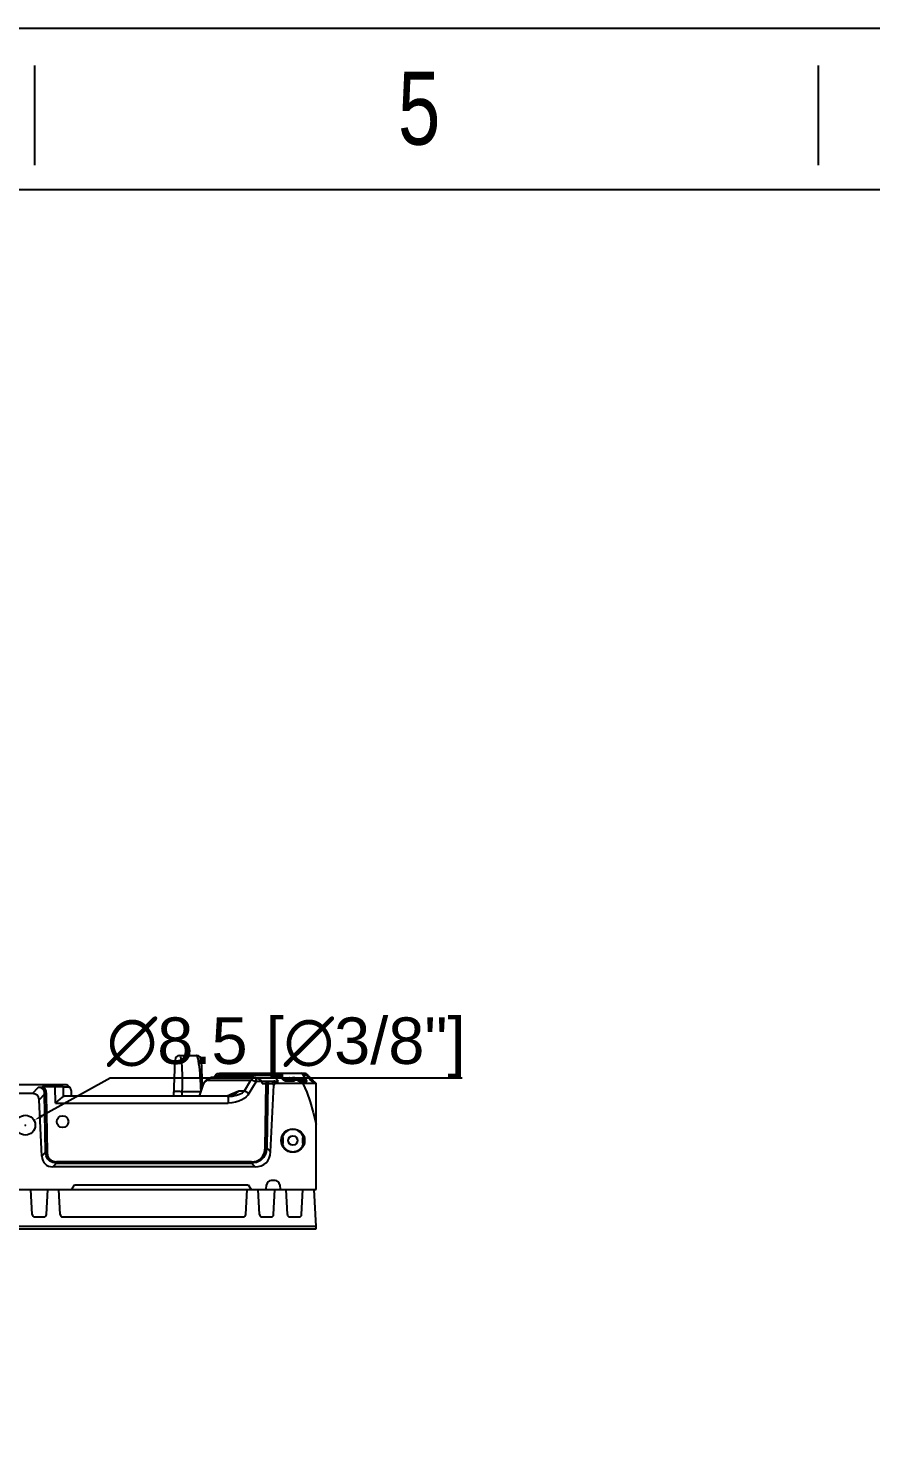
# Model space of a CAD drawing. Header units: millimetres. Extents: x -3132 to 28633, y 682 to 5849.
# Drawn here: x 6297 to 6659, y 2858 to 3462 of the extents above; entities that cross this region are included whole.
import ezdxf

# ---------------------------------------------------------------- set-up
doc = ezdxf.new("R2010")
doc.units = ezdxf.units.MM
doc.styles.add('CKSTANDARD', font='arial.ttf')
doc.styles.add('Roamns', font='romans.shx')
doc.styles.get("Standard").update_dxf_attribs({"font": 'arial.ttf'})
doc.dimstyles.new('ISO-20', dxfattribs={"dimtxt": 20, "dimasz": 4, "dimexe": 1, "dimexo": 0.2, "dimgap": 0, "dimtad": 1, "dimtoh": 1, "dimdec": 1, "dimzin": 9, "dimdsep": 46, "dimtxsty": 'Standard', "dimblk": '_FILLED', "dimcen": 0.2, "dimclrd": 256, "dimclre": 256, "dimclrt": 256, "dimadec": 1, "dimazin": 2, "dimtfac": 1, "dimtdec": 1, "dimtofl": 0, "dimtmove": 0, "dimatfit": 3, "dimldrblk": '_FILLED', "dimfxl": 1, "dimtolj": 1, "dimtzin": 0, "dimarcsym": 0})

# ---------------------------------------------------------------- blocks, each defined once
blk = doc.blocks.new('standard template')
for p, q in [((12589.2, 30728.2), (12589.2, 30325.4)), ((15760.9, 30728.2), (15760.9, 30325.4))]:
    blk.add_line(p, q)
blk.add_lwpolyline([(37962.6, 4700.3), (-97.5, 4700.3), (-97.5, 30879.2), (37962.6, 30879.2)], close=True)
at = {"color": 7}
blk.add_lwpolyline([(456.3, 6673.6), (456.3, 5963.9), (456.3, 5254.1), (456.3, 30225.9), (37408.8, 30225.9), (37408.8, 5254.1)], dxfattribs=at)
at = {"style": 'CKSTANDARD', "width": 0.75}
blk.add_text('5', height=294.8, dxfattribs=at).set_placement((14059.7, 30407.9))
at = {"style": 'Roamns'}
for tag, p in [('PAGE_NAME', (27466, 7593.7)), ('PROJECT_NAME', (27466, 6883.9)), ('DRAWN_NAME', (27466, 6174.1)), ('VERSION', (34241, 6174.1)), ('SELECT_DATA', (27466, 5464.4)), ('PAGE_NUMBER', (34241, 5464.4))]:
    blk.add_attdef(tag, p, '', height=284.5, dxfattribs=at)
blk = doc.blocks.new('_FILLED')
at = {"color": 0, "linetype": 'ByBlock'}
blk.add_solid([(0, 0), (-1, 0.15), (-1, -0.15)], dxfattribs=at)
blk = doc.blocks.new('*D17')
at = {"lineweight": -2, "transparency": 16777216}
for p, q in [((6332.18, 3011.16), (6302.97, 2995.02)), ((6483.58, 3011.16), (6332.18, 3011.16)), ((6295.55, 2991.03), (6295.95, 2991.03)), ((6295.75, 2990.83), (6295.75, 2991.23))]:
    blk.add_line(p, q, dxfattribs=at)
at = {"layer": 'Defpoints', "color": 0, "transparency": 16777216}
for p in [(6292.03, 2988.97), (6299.47, 2993.08)]:
    blk.add_point(p, dxfattribs=at)
at = {"lineweight": -2, "transparency": 16777216, "xscale": 4, "yscale": 4, "zscale": 4, "rotation": 208.9249537692261}
blk.add_blockref('_FILLED', (6299.47, 2993.08), dxfattribs=at)
at = {"transparency": 16777216, "insert": (6407.88, 3024.3), "char_height": 20, "attachment_point": 5}
blk.add_mtext('\\A1;∅8.5 [∅3/8"]', dxfattribs=at)

msp = doc.modelspace()

# ---------------------------------------------------------------- linework, layer by layer
at = {"linetype": 'Continuous'}
for p, q in [((6359.572, 3003.428), (6360.116, 3018.998)), ((6362.115, 3020.928), (6369.379, 3020.928)), ((6362.772, 3018.649), (6362.886, 3017.492)), ((6371.378, 3018.998), (6371.785, 3007.332)), ((6370.534, 3016.144), (6370.366, 3017.443)), ((6371.042, 3010.199), (6370.939, 3011.751)), ((6378.862, 3012.428), (6379.228, 3013.428)), ((6402.122, 3012.428), (6378.862, 3012.428)), ((6379.228, 3013.428), (6415.895, 3013.428)), ((6402.472, 3012.091), (6404.955, 3012.091)), ((6404.582, 3009.928), (6402.472, 3012.091)), ((6404.955, 3012.091), (6406.772, 3010.4)), ((6415.115, 3012.674), (6416.585, 3012.674)), ((6415.627, 3011.917), (6415.115, 3012.674)), ((6416.312, 3010.9), (6415.627, 3011.917)), ((6419.677, 3009.998), (6417.584, 3012.091)), ((6278.079, 3008.428), (6313.415, 3008.428)), ((6298.742, 3004.594), (6301.26, 3007.148)), ((6308.511, 3007.429), (6303.063, 3007.429)), ((6308.511, 3008.428), (6308.511, 3007.429)), ((6308.651, 3000.533), (6308.511, 3007.429)), ((6311.077, 3008.428), (6311.973, 3007.429)), ((6311.973, 3007.429), (6314.311, 3007.429)), ((6311.973, 3007.429), (6312.057, 3003.289)), ((6314.311, 3007.429), (6313.415, 3008.428)), ((6314.07, 3007.982), (6313.836, 3008.223)), ((6314.07, 3007.982), (6314.878, 3007.175)), ((6372.092, 3008.227), (6370.447, 3003.428)), ((6371.13, 3008.629), (6371.042, 3010.199)), ((6371.204, 3007.055), (6371.13, 3008.629)), ((6371.253, 3005.78), (6371.204, 3007.055)), ((6372.502, 3009.072), (6372.092, 3008.227)), ((6375.529, 3011.455), (6374.367, 3010.393)), ((6374.367, 3010.393), (6392.691, 3010.393)), ((6393.852, 3011.455), (6375.529, 3011.455)), ((6387.514, 3005.787), (6389.92, 3005.787)), ((6389.92, 3005.787), (6392.691, 3010.393)), ((6394.906, 3009.734), (6391.855, 3004.66)), ((6392.691, 3010.393), (6393.852, 3011.455)), ((6394.181, 3011.427), (6393.852, 3011.455)), ((6394.906, 3009.734), (6394.075, 3009.986)), ((6394.407, 3011.377), (6394.181, 3011.427)), ((6396.803, 3010.435), (6394.906, 3011.201)), ((6394.906, 3009.734), (6394.906, 3011.201)), ((6397.546, 3009.734), (6394.906, 3009.734)), ((6396.803, 3010.435), (6397.546, 3009.734)), ((6397.34, 3009.928), (6404.582, 3009.928)), ((6397.592, 3008.963), (6397.546, 3009.734)), ((6397.592, 3008.963), (6399.226, 3008.963)), ((6398.825, 2981.246), (6399.226, 3008.963)), ((6399.226, 3009.928), (6399.226, 3008.963)), ((6399.933, 3008.963), (6399.532, 2981.246)), ((6399.933, 3008.963), (6399.984, 3009.304)), ((6399.933, 3008.963), (6401.921, 3008.963)), ((6400.361, 3009.847), (6400.64, 3009.928)), ((6401.175, 2979.518), (6402.594, 3008.255)), ((6402.048, 3009.297), (6401.921, 3008.963)), ((6402.594, 3008.255), (6401.921, 3008.963)), ((6402.474, 3009.797), (6403.3, 3008.928)), ((6420.747, 3008.928), (6403.3, 3008.928)), ((6405.667, 3011.428), (6410.574, 3011.428)), ((6406.174, 3010.956), (6408.954, 3010.956)), ((6410.48, 3010.4), (6406.791, 3010.4)), ((6410.738, 3009.928), (6407.946, 3009.928)), ((6409.53, 3010.887), (6408.954, 3010.956)), ((6410.046, 3010.693), (6409.53, 3010.887)), ((6410.48, 3010.4), (6410.046, 3010.693)), ((6410.544, 3011.013), (6411.009, 3010.553)), ((6410.647, 3010.097), (6410.715, 3010.314)), ((6410.901, 3010.491), (6411.009, 3010.553)), ((6411.009, 3010.553), (6412.388, 3010.553)), ((6411.009, 3010.553), (6411.453, 3010.074)), ((6411.191, 3010.148), (6411.455, 3010.072)), ((6412.726, 3010.567), (6412.233, 3010.943)), ((6412.903, 3010.074), (6412.388, 3010.553)), ((6413.268, 3010.061), (6412.727, 3010.566)), ((6413.079, 3009.998), (6412.903, 3010.074)), ((6416.649, 3010.4), (6412.905, 3010.4)), ((6413.145, 3010.023), (6413.235, 3010.014)), ((6413.405, 3009.971), (6413.269, 3010.061)), ((6413.443, 3009.928), (6416.572, 3009.928)), ((6416.649, 3010.4), (6416.312, 3010.9)), ((6418.389, 3010.343), (6418.741, 3010.219)), ((6418.471, 3010.314), (6418.557, 3010.415)), ((6418.557, 3010.415), (6418.659, 3010.501)), ((6418.659, 3010.501), (6418.77, 3010.566)), ((6418.741, 3010.219), (6419.011, 3010.133)), ((6418.77, 3010.566), (6418.906, 3010.608)), ((6418.906, 3010.608), (6419.028, 3010.605)), ((6418.913, 3009.928), (6419.747, 3009.928)), ((6419.011, 3010.133), (6419.274, 3010.061)), ((6419.028, 3010.605), (6419.122, 3010.553)), ((6419.622, 3010.042), (6419.601, 3010.074)), ((6419.747, 3009.928), (6420.747, 3008.928)), ((6420.747, 2963.428), (6420.747, 3008.928)), ((6298.742, 3004.594), (6292.751, 3004.594)), ((6304.029, 3004.351), (6301.615, 3001.903)), ((6302.81, 2977.702), (6301.615, 3001.903)), ((6304.39, 2979.364), (6304.029, 3004.351)), ((6304.735, 3004.351), (6305.097, 2979.364)), ((6308.651, 3000.533), (6382.971, 3000.533)), ((6382.971, 3003.428), (6312.573, 3003.428)), ((6315.607, 3003.428), (6315.524, 3005.464)), ((6363.056, 3005.486), (6362.984, 3003.428)), ((6363.056, 3005.486), (6371.152, 3005.486)), ((6383.613, 3003.721), (6382.369, 3003.51)), ((6382.416, 3003.551), (6382.901, 3003.815)), ((6382.971, 3003.428), (6382.971, 3000.533)), ((6406.123, 2986.178), (6406.119, 2986.178)), ((6406.119, 2982.678), (6406.123, 2982.678)), ((6406.123, 2982.678), (6406.123, 2982.678)), ((6415.371, 2986.178), (6415.37, 2986.178)), ((6415.375, 2986.178), (6415.371, 2986.178)), ((6415.371, 2982.678), (6415.375, 2982.678)), ((6302.81, 2977.702), (6304.39, 2979.364)), ((6393.019, 2975.322), (6309.059, 2975.322)), ((6309.059, 2974.649), (6309.059, 2975.322)), ((6393.019, 2975.322), (6393.019, 2974.649)), ((6399.532, 2981.246), (6401.175, 2979.518)), ((6309.059, 2974.649), (6307.612, 2973.128)), ((6394.465, 2973.128), (6307.612, 2973.128)), ((6309.059, 2974.649), (6393.019, 2974.649)), ((6394.465, 2973.128), (6393.019, 2974.649)), ((5920.747, 2963.428), (6420.747, 2963.428)), ((6298.697, 2952.576), (6298.128, 2963.428)), ((6304.796, 2952.576), (6305.365, 2963.428)), ((6310.697, 2952.576), (6310.128, 2963.428)), ((6315.747, 2963.428), (6316.902, 2965.428)), ((6316.902, 2965.428), (6391.592, 2965.428)), ((6390.476, 2952.576), (6391.045, 2963.428)), ((6391.592, 2965.428), (6392.747, 2963.428)), ((6396.377, 2952.576), (6395.808, 2963.428)), ((6399.247, 2963.428), (6399.422, 2965.436)), ((6403.082, 2967.228), (6401.412, 2967.228)), ((6402.476, 2952.576), (6403.045, 2963.428)), ((6405.071, 2965.436), (6405.247, 2963.428)), ((6408.377, 2952.576), (6407.808, 2963.428)), ((6414.476, 2952.576), (6415.045, 2963.428)), ((6419.811, 2963.379), (6420.647, 2947.428)), ((6299.696, 2951.628), (6303.798, 2951.628)), ((6311.696, 2951.628), (6389.478, 2951.628)), ((6397.376, 2951.628), (6401.478, 2951.628)), ((6409.376, 2951.628), (6413.478, 2951.628)), ((6420.647, 2947.428), (6170.847, 2947.428)), ((6420.647, 2946.378), (6170.847, 2946.378)), ((6420.647, 2947.428), (6420.647, 2946.378))]:
    msp.add_line(p, q, dxfattribs=at)
for points in [[(6362.115, 3020.928), (6362.304, 3020.778), (6362.479, 3020.332), (6362.636, 3019.612), (6362.772, 3018.649)], [(6370.366, 3017.443), (6370.184, 3018.6), (6369.99, 3019.571), (6369.788, 3020.308), (6369.582, 3020.769), (6369.379, 3020.928)], [(6362.886, 3017.492), (6362.975, 3016.185), (6363.041, 3014.771), (6363.087, 3013.282), (6363.114, 3011.744), (6363.122, 3010.177), (6363.114, 3008.603), (6363.092, 3007.036), (6363.056, 3005.486)], [(6370.939, 3011.751), (6370.819, 3013.269), (6370.684, 3014.741), (6370.534, 3016.144)], [(6376.807, 3011.455), (6376.961, 3011.847), (6377.591, 3012.697), (6378.371, 3013.241), (6379.228, 3013.428)], [(6378.862, 3012.428), (6378.07, 3012.21), (6377.382, 3011.588), (6377.315, 3011.455)], [(6415.115, 3012.674), (6414.917, 3012.946), (6414.705, 3013.198), (6414.481, 3013.428)], [(6415.895, 3013.428), (6416.136, 3013.198), (6416.367, 3012.946), (6416.585, 3012.674)], [(6416.585, 3012.674), (6417.153, 3011.917), (6417.721, 3011.159), (6418.288, 3010.4)], [(6301.26, 3007.148), (6301.876, 3007.297), (6302.481, 3007.395), (6303.063, 3007.429)], [(6304.029, 3004.351), (6304.034, 3004.869), (6303.981, 3005.35), (6303.814, 3005.778), (6303.612, 3006.168), (6303.335, 3006.507), (6303, 3006.771), (6302.661, 3006.944), (6302.326, 3007.053), (6301.996, 3007.143), (6301.643, 3007.162), (6301.26, 3007.148)], [(6303.063, 3007.429), (6303.947, 3006.723), (6304.512, 3005.71), (6304.735, 3004.351)], [(6311.973, 3007.429), (6311.081, 3007.434), (6309.879, 3007.434), (6308.511, 3007.429)], [(6313.415, 3008.428), (6313.79, 3008.263), (6313.832, 3008.223)], [(6314.88, 3007.173), (6314.774, 3007.264), (6314.311, 3007.429)], [(6315.524, 3005.464), (6315.426, 3006.156), (6315.165, 3006.799), (6314.88, 3007.173)], [(6359.644, 3005.486), (6359.791, 3005.544), (6360.207, 3005.583), (6360.853, 3005.598), (6361.643, 3005.585)], [(6361.643, 3005.585), (6362.153, 3005.561), (6362.637, 3005.528), (6363.056, 3005.486)], [(6374.367, 3010.393), (6373.747, 3010.241), (6373.1, 3009.796), (6372.502, 3009.072)], [(6372.506, 3009.079), (6372.979, 3009.867), (6373.757, 3010.712), (6374.627, 3011.247), (6375.524, 3011.428)], [(6382.901, 3003.815), (6384.317, 3004.435), (6385.849, 3005.051), (6387.514, 3005.787)], [(6382.971, 3003.428), (6384.853, 3003.548), (6386.487, 3003.867), (6387.824, 3004.325), (6389.031, 3004.983), (6389.92, 3005.787)], [(6387.514, 3005.787), (6387.017, 3005.29), (6386.383, 3004.824), (6385.608, 3004.397), (6384.688, 3004.024), (6383.613, 3003.721)], [(6387.514, 3005.787), (6386.229, 3004.915), (6384.697, 3004.182), (6384.458, 3004.084)], [(6389.92, 3005.787), (6390.472, 3005.474), (6391.134, 3005.089), (6391.855, 3004.66)], [(6394.075, 3009.986), (6393.317, 3010.211), (6392.691, 3010.393)], [(6394.906, 3011.201), (6394.649, 3011.303), (6394.407, 3011.377)], [(6399.933, 3008.963), (6399.726, 3008.965), (6399.485, 3008.965), (6399.226, 3008.963)], [(6399.984, 3009.304), (6400.131, 3009.623), (6400.361, 3009.847)], [(6402.474, 3009.797), (6402.24, 3009.585), (6402.048, 3009.297)], [(6403.02, 3009.928), (6402.804, 3009.912), (6402.621, 3009.869), (6402.474, 3009.797)], [(6407.946, 3009.928), (6407.773, 3009.941), (6407.586, 3009.979), (6407.39, 3010.04), (6407.188, 3010.125), (6406.986, 3010.237), (6406.791, 3010.382)], [(6409.304, 3011.428), (6409.132, 3011.364), (6409.002, 3011.186), (6408.952, 3010.956)], [(6409.304, 3011.428), (6409.964, 3011.319), (6410.544, 3011.013)], [(6410.48, 3010.4), (6410.429, 3010.167), (6410.303, 3009.994)], [(6410.48, 3010.4), (6410.941, 3010.231), (6411.191, 3010.148)], [(6412.233, 3010.943), (6411.455, 3011.296), (6410.574, 3011.428)], [(6412.388, 3010.553), (6411.859, 3011.017), (6411.24, 3011.321), (6410.574, 3011.428)], [(6410.715, 3010.314), (6410.801, 3010.409), (6410.901, 3010.491)], [(6411.453, 3010.074), (6411.243, 3009.993), (6411, 3009.944), (6410.738, 3009.928)], [(6412.388, 3010.553), (6412.557, 3010.611), (6412.695, 3010.588), (6412.727, 3010.566)], [(6412.903, 3010.074), (6413.041, 3010.042), (6413.145, 3010.023)], [(6413.443, 3009.928), (6413.26, 3009.946), (6413.079, 3009.998)], [(6413.235, 3010.014), (6413.278, 3010.021), (6413.287, 3010.036), (6413.268, 3010.061)], [(6414.868, 3009.928), (6414.923, 3009.597), (6414.978, 3009.264), (6415.032, 3008.928)], [(6415.032, 3008.928), (6416.694, 3005.266), (6418.114, 3001.092), (6419.448, 2996.494), (6420.747, 2991.495)], [(6416.572, 3009.928), (6416.705, 3009.965), (6416.763, 3010.071), (6416.741, 3010.222), (6416.649, 3010.4)], [(6418.913, 3009.928), (6418.765, 3009.973), (6418.597, 3010.082), (6418.436, 3010.227), (6418.288, 3010.4)], [(6419.274, 3010.061), (6419.39, 3010.036), (6419.479, 3010.021), (6419.559, 3010.014)], [(6419.559, 3010.014), (6419.611, 3010.023), (6419.622, 3010.042)], [(6304.029, 3004.351), (6304.234, 3004.348), (6304.475, 3004.348), (6304.735, 3004.351)], [(6312.057, 3003.289), (6311.469, 3002.896), (6310.683, 3002.279), (6309.731, 3001.476), (6308.651, 3000.533)], [(6384.458, 3004.084), (6383.962, 3003.904), (6382.608, 3003.569), (6381.138, 3003.43)], [(6391.855, 3004.66), (6391.335, 3003.926), (6390.652, 3003.202), (6389.79, 3002.507), (6388.736, 3001.866), (6387.488, 3001.314), (6386.078, 3000.891), (6384.555, 3000.624), (6382.971, 3000.533)], [(6406.119, 2986.178), (6406.084, 2986.17), (6406.058, 2986.148), (6406.039, 2986.113)], [(6406.039, 2982.743), (6406.058, 2982.708), (6406.084, 2982.686), (6406.119, 2982.678)], [(6406.269, 2986.126), (6406.213, 2986.155), (6406.164, 2986.172), (6406.123, 2986.178)], [(6406.123, 2982.678), (6406.165, 2982.684), (6406.213, 2982.701), (6406.269, 2982.73)], [(6406.269, 2982.73), (6406.394, 2982.838), (6406.482, 2982.992), (6406.542, 2983.183), (6406.582, 2983.418), (6406.605, 2983.678), (6406.617, 2983.97), (6406.621, 2984.282), (6406.621, 2984.603), (6406.616, 2984.922), (6406.602, 2985.22), (6406.577, 2985.478), (6406.536, 2985.7), (6406.477, 2985.876), (6406.391, 2986.021), (6406.269, 2986.126)], [(6415.224, 2986.126), (6415.1, 2986.018), (6415.011, 2985.864), (6414.951, 2985.673), (6414.912, 2985.438), (6414.889, 2985.178), (6414.877, 2984.886), (6414.872, 2984.574), (6414.873, 2984.253), (6414.878, 2983.934), (6414.891, 2983.636), (6414.917, 2983.378), (6414.958, 2983.156), (6415.016, 2982.98), (6415.102, 2982.835), (6415.224, 2982.73)], [(6415.37, 2986.178), (6415.329, 2986.172), (6415.281, 2986.155), (6415.224, 2986.126)], [(6415.224, 2982.73), (6415.281, 2982.701), (6415.329, 2982.684), (6415.371, 2982.678)], [(6415.454, 2986.113), (6415.435, 2986.148), (6415.409, 2986.17), (6415.375, 2986.178)], [(6415.375, 2982.678), (6415.409, 2982.686), (6415.435, 2982.708), (6415.454, 2982.743)], [(6305.097, 2979.364), (6304.839, 2979.362), (6304.598, 2979.362), (6304.39, 2979.364)], [(6309.059, 2974.649), (6307.483, 2974.947), (6306.249, 2975.599), (6305.295, 2976.59), (6304.685, 2977.821), (6304.39, 2979.364)], [(6305.097, 2979.364), (6305.322, 2977.873), (6305.876, 2976.761), (6306.73, 2975.95), (6307.766, 2975.488), (6309.059, 2975.322)], [(6393.019, 2975.322), (6395.117, 2975.625), (6396.696, 2976.429), (6397.867, 2977.698), (6398.553, 2979.256), (6398.825, 2981.246)], [(6399.532, 2981.246), (6399.097, 2978.909), (6398.176, 2977.139), (6396.805, 2975.813), (6395.123, 2974.998), (6393.019, 2974.649)], [(6399.532, 2981.246), (6399.326, 2981.243), (6399.086, 2981.243), (6398.825, 2981.246)]]:
    msp.add_lwpolyline(points, dxfattribs=at)
for centre, radius in [((6295.747, 2991.028), 4.25), ((6311.747, 2992.528), 2.5), ((6410.747, 2984.428), 5.05), ((6410.747, 2984.428), 5), ((6410.747, 2984.428), 2)]:
    msp.add_circle(centre, radius, dxfattribs=at)
for centre, radius, start, end in [((6362.115, 3018.928), 2, 90, 178), ((6369.379, 3018.928), 2, 2, 90), ((6411.952, 3006.459), 7.964, 45, 58.937663), ((6417.01, 3008.441), 2.987, 45, 78.999294), ((6410.747, 2984.428), 4.789, 20.770936, 159.229064), ((6410.747, 2984.428), 4.789, 200.770936, 339.229064), ((6401.412, 2965.228), 2, 90, 175), ((6403.082, 2965.228), 2, 5, 90), ((6299.696, 2952.628), 1, 183, 270), ((6303.798, 2952.628), 1, 270, 357), ((6311.696, 2952.628), 1, 183, 270), ((6389.478, 2952.628), 1, 270, 357), ((6397.376, 2952.628), 1, 183, 270), ((6401.478, 2952.628), 1, 270, 357), ((6409.376, 2952.628), 1, 183, 270), ((6413.478, 2952.628), 1, 270, 357)]:
    msp.add_arc(centre, radius, start, end, dxfattribs=at)
for centre, major_axis, ratio, start_param, end_param in [((6392.481, 3006.459), (9.34, 6.528), 0.4884705, -0.1135636, 0.1046313), ((6396.702, 3006.459), (5.737, 5.666), 0.9756176, -0.006171, 0.0556718), ((6399.741, 3006.459), (5.951, -5.735), 0.9285799, 1.5893168, 1.8693545), ((6403.972, 3007.514), (-1.174, 1.235), 0.5868492, -0.5088634, 0.5099543), ((6296.096, 2999.034), (4.733, 4.799), 0.5934486, -0.4991325, 0.5294856), ((6312.694, 3000.428), (-0.181, 2.998), 0.5759473, -0.0347796, 0.2710121), ((6312.183, 2982.745), (-7.983, -8.398), 0.5868492, -0.5099543, 0.5088634), ((6388.079, 2986.563), (11.153, -11.733), 0.5868492, -0.5088634, 0.5099543)]:
    msp.add_ellipse(centre, major_axis=major_axis, ratio=ratio, start_param=start_param, end_param=end_param, dxfattribs=at)

# ---------------------------------------------------------------- block references
at = {"lineweight": -3, "transparency": 33554595, "xscale": 0.1062003192476745, "yscale": 0.1062003192476745, "zscale": 0.1062003192476745}
msp.add_blockref('standard template', (4962.755, 182.912), dxfattribs=at)

# ---------------------------------------------------------------- dimensions: what is measured, and where the dimension line sits
dim = msp.add_diameter_dim_2p(p1=(6292.027, 2988.972), p2=(6299.467, 2993.084), dimstyle='ISO-20')
dim.commit()
dim.dimension.update_dxf_attribs({"geometry": '*D17', "text_midpoint": (6407.879, 3011.159), "dimtype": 163})

doc.saveas('drawing.dxf')
